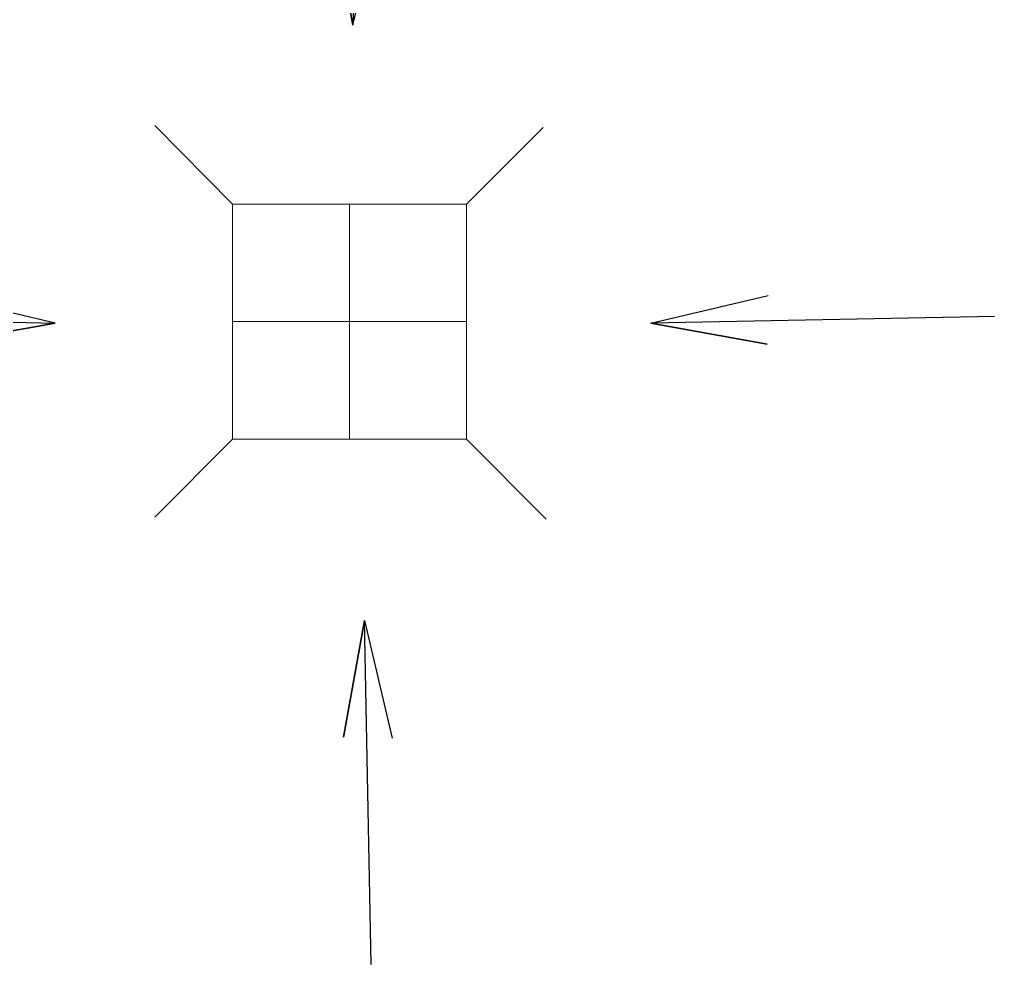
# Model space of a CAD drawing. Header units: millimetres. Extents: x -265044 to 366616, y 0 to 292181.
# Drawn here: x -214059 to -213437, y 110181 to 110784 of the extents above; entities that cross this region are included whole.
import ezdxf

# ---------------------------------------------------------------- set-up
doc = ezdxf.new("R2010")
doc.units = ezdxf.units.MM
doc.header["$MEASUREMENT"] = 0
doc.layers.add('АР_тонкая линия', color=250, linetype='Continuous', lineweight=0)
doc.layers.add('ТХ_ВК_оборуд.ТХ', color=250, linetype='Continuous')
doc.layers.add('ТХ_ВК_трапы', color=5, linetype='Continuous')

# ---------------------------------------------------------------- blocks, each defined once
blk = doc.blocks.new('Трап ТХ')
at = {"layer": 'ТХ_ВК_трапы', "color": 8, "lineweight": 0}
for p, q in [((305243.18, -196674.28), (305292.93, -196724.53)), ((305491.18, -196675.53), (305442.18, -196724.53)), ((305292.93, -196724.53), (305292.93, -196874.53)), ((305292.93, -196724.53), (305442.18, -196724.53)), ((305367.56, -196874.53), (305367.56, -196724.53)), ((305442.18, -196724.53), (305442.18, -196874.53)), ((305442.18, -196799.53), (305292.93, -196799.53)), ((305442.18, -196874.53), (305442.18, -196799.53)), ((305243.19, -196924.28), (305292.93, -196874.53)), ((305292.93, -196874.53), (305442.18, -196874.53)), ((305442.18, -196874.53), (305367.56, -196874.53)), ((305493.18, -196925.53), (305442.18, -196874.53))]:
    blk.add_line(p, q, dxfattribs=at)
blk = doc.blocks.new('A$C985b353d')
at = {"layer": 'ТХ_ВК_трапы', "color": 8, "ltscale": 100}
for p, q in [((6.38, 408.7), (2.19, 189.21)), ((2.19, 189.21), (-11.21, 263.54)), ((-11.21, 263.54), (2.19, 189.21)), ((2.19, 189.21), (19.8, 264.29)), ((-187.9, -0.88), (-262.98, 16.72)), ((192.29, -0.88), (267.37, 16.72)), ((-407.39, 3.3), (-187.9, -0.88)), ((411.78, 3.3), (192.29, -0.88)), ((-187.9, -0.88), (-262.22, -14.29)), ((-262.22, -14.29), (-187.9, -0.88)), ((192.29, -0.88), (266.61, -14.29)), ((266.61, -14.29), (192.29, -0.88)), ((9.66, -190.83), (-3.75, -265.16)), ((-3.75, -265.16), (9.66, -190.83)), ((13.84, -410.32), (9.66, -190.83)), ((9.66, -190.83), (27.26, -265.91))]:
    blk.add_line(p, q, dxfattribs=at)

msp = doc.modelspace()

# ---------------------------------------------------------------- block references
at = {"layer": 'АР_тонкая линия', "color": 8, "ltscale": 500}
msp.add_blockref('A$C985b353d', (-213848.34, 110590.9), dxfattribs=at)
at = {"layer": 'ТХ_ВК_оборуд.ТХ', "color": 8}
msp.add_blockref('Трап ТХ', (-519215.9, 307390.43), dxfattribs=at)

doc.saveas('drawing.dxf')
